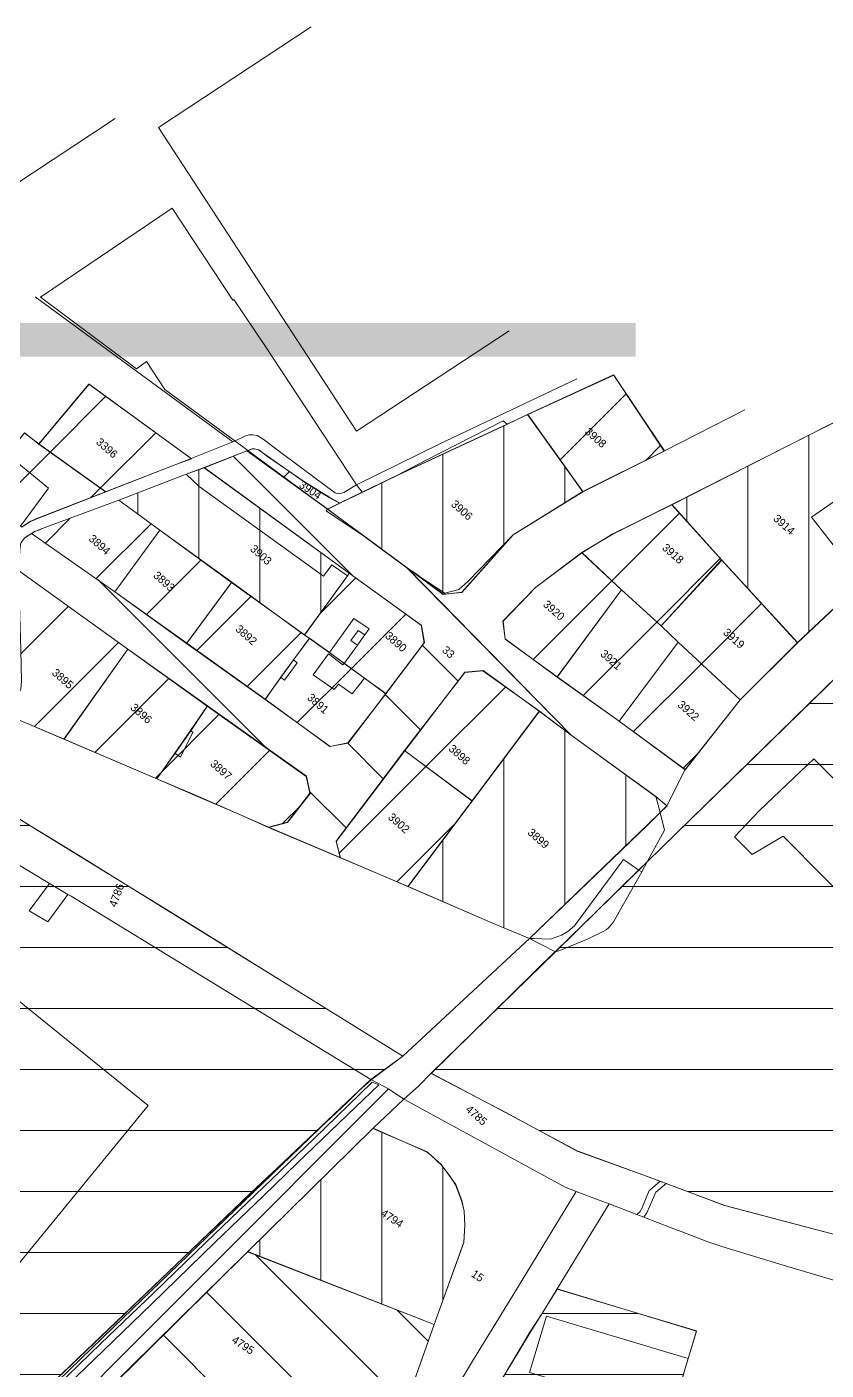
# Model space of a CAD drawing. Header units: metres. Extents: x -334141 to -333355, y -28147 to -27441.
# Drawn here: x -333773.3 to -333648.5, y -27650.4 to -27440.6 of the extents above; entities that cross this region are included whole.
import ezdxf

# ---------------------------------------------------------------- set-up
doc = ezdxf.new("R2010")
doc.units = ezdxf.units.M
for name, color, linetype, lineweight, true_color in [('EB-04-GRAIN-285-886', 7, 'CONTINUOUS', 18, 0xded5c8), ('EB-04-GRAIN-886-2329', 7, 'CONTINUOUS', 18, 0xc8bcac), ('EB-04-GRAIN-OVER-2329', 7, 'CONTINUOUS', 18, 0x9a856d), ('EB-04-GRAIN-UNDER-285', 7, 'CONTINUOUS', 18, 0xeee9e1), ('EB-BASE-DIVIDING', 7, 'CONTINUOUS', 18, 0xc8bcac), ('EB-BASE-EASEMENTS', 7, 'CONTINUOUS', 18, 0x71806b), ('EB-BASE-ENCROACHED', 7, 'CONTINUOUS', 18, 0x725d47), ('EB-BASE-PARCEL-NUMBERS', 7, 'CONTINUOUS', 9, 0x8a8d90), ('EB-BASE-PARCELS', 7, 'CONTINUOUS', 18, 0x8a8d90), ('EB-BASE-SECTIONS', 7, 'CONTINUOUS', 9, 0xded8cf), ('EB-BASE-SHEETS', 7, 'CONTINUOUS', 9, 0xded8cf), ('EB-BASE-STRUCTURES', 7, 'CONTINUOUS', 18, 0x4e504d), ('EB-TITLE', 7, 'CONTINUOUS', 25, 0x151515)]:
    doc.layers.add(name, color=color, linetype=linetype, lineweight=lineweight, true_color=true_color)
doc.styles.add('OD-INTER', font='Inter.ttf')

msp = doc.modelspace()

# ---------------------------------------------------------------- hatches: boundary and pattern name
at = {"layer": 'EB-04-GRAIN-285-886', "transparency": 33554630}
h = msp.add_hatch(dxfattribs=at)
h.set_pattern_fill('ANSI31', color=256, scale=3, angle=45)
h.paths.add_polyline_path([(-333708.28, -27529.19), (-333712.7, -27525.93), (-333713.97, -27525.11), (-333720.1, -27520.56), (-333726.33, -27515.9), (-333724.44, -27514.97), (-333720.96, -27513.31), (-333715.4, -27510.62), (-333698.36, -27502.68), (-333695.16, -27501.12), (-333686.51, -27513.2), (-333697.4, -27519.92), (-333705.4, -27528.96), (-333708.28, -27529.19)])
h = msp.add_hatch(dxfattribs=at)
h.set_pattern_fill('ANSI31', color=256, scale=3, angle=45)
h.paths.add_polyline_path([(-333664.86, -27523.84), (-333672.61, -27515.24), (-333645.08, -27501.23), (-333642.15, -27502.11), (-333638.11, -27508.36), (-333633.46, -27515.62), (-333633.85, -27518.72), (-333642.85, -27527.28), (-333653, -27536.8), (-333664.86, -27523.84)])
h = msp.add_hatch(dxfattribs=at)
h.set_pattern_fill('ANSI31', color=256, scale=3, angle=45)
h.paths.add_polyline_path([(-333745.63, -27509.45), (-333722.98, -27525.9), (-333723.27, -27526.33), (-333729.98, -27535.53), (-333741.36, -27527.36), (-333752.55, -27519.19), (-333758.96, -27514.53), (-333748.44, -27510.46), (-333745.63, -27509.45)])
h = msp.add_hatch(dxfattribs=at)
h.set_pattern_fill('ANSI31', color=256, scale=3, angle=45)
h.paths.add_polyline_path([(-333675.14, -27560.78), (-333673.34, -27562.28), (-333674.49, -27563.35), (-333676.31, -27565.18), (-333681.87, -27570.53), (-333694.81, -27582.95), (-333700.74, -27580.52), (-333713.78, -27574.84), (-333703.77, -27561.54), (-333693.28, -27547.48), (-333688.32, -27551.21), (-333675.14, -27560.78)])
h = msp.add_hatch(dxfattribs=at)
h.set_pattern_fill('ANSI31', color=256, scale=3, angle=45)
h.paths.add_polyline_path([(-333738.84, -27631.91), (-333719.28, -27612.62), (-333710.89, -27616.24), (-333710.26, -27616.82), (-333708.56, -27618.32), (-333707.32, -27620.03), (-333706.35, -27621.4), (-333705.42, -27623.87), (-333705.01, -27625.55), (-333704.91, -27627.78), (-333705.09, -27630.43), (-333709.71, -27643.26), (-333738.84, -27631.91)])
at = {"layer": 'EB-04-GRAIN-886-2329', "transparency": 33554630}
h = msp.add_hatch(dxfattribs=at)
h.set_pattern_fill('ANSI31', color=256, scale=3, angle=90)
h.paths.add_polyline_path([(-333738.96, -27506.79), (-333726.33, -27515.9), (-333720.1, -27520.56), (-333713.97, -27525.11), (-333688.32, -27551.21), (-333693.28, -27547.48), (-333702.13, -27541.18), (-333704.91, -27541.41), (-333714.33, -27553.62), (-333725.01, -27567.79), (-333724.36, -27570.36), (-333735.58, -27565.64), (-333732.59, -27564.86), (-333729.1, -27560.32), (-333729.65, -27557.63), (-333745.09, -27546.65), (-333757.56, -27537.78), (-333774.62, -27525.52), (-333774.3, -27521.75), (-333774.19, -27521.09), (-333773.7, -27520.44), (-333772.56, -27519.71), (-333759.55, -27528.82), (-333748.36, -27536.88), (-333736.08, -27545.64), (-333725.97, -27552.99), (-333723.17, -27552.42), (-333717.25, -27544.75), (-333711.23, -27536.75), (-333711.69, -27534.07), (-333722.98, -27525.9), (-333745.63, -27509.45), (-333738.96, -27506.79)])
h = msp.add_hatch(dxfattribs=at)
h.set_pattern_fill('ANSI31', color=256, scale=3, angle=90)
h.paths.add_polyline_path([(-333742.44, -27660.2), (-333760.62, -27653.34), (-333738.84, -27631.91), (-333709.71, -27643.26), (-333718.87, -27669.13), (-333742.44, -27660.2)])
at = {"layer": 'EB-04-GRAIN-OVER-2329', "transparency": 33554630}
h = msp.add_hatch(dxfattribs=at)
h.set_pattern_fill('ANSI31', color=256, scale=3, angle=135)
h.paths.add_polyline_path([(-333388.76, -27554.34), (-333558.63, -27653.92), (-333570.25, -27650.07), (-333574.01, -27648.82), (-333577.76, -27647.58), (-333581.33, -27646.57), (-333664.34, -27624.66), (-333673.48, -27621.23), (-333674.48, -27620.86), (-333677.13, -27619.88), (-333687.37, -27616.18), (-333698.55, -27610.13), (-333710.18, -27604.06), (-333690.81, -27584.98), (-333690.71, -27584.98), (-333677.77, -27572.23), (-333676.43, -27570.95), (-333639.8, -27535.16), (-333620.46, -27516.97), (-333616.86, -27519.87), (-333595.41, -27536.62), (-333587.04, -27543.24), (-333584.84, -27541.43), (-333569.59, -27528.87), (-333555.38, -27517.05), (-333539.17, -27503.63), (-333535.69, -27496.87), (-333477.52, -27472.39), (-333388.76, -27554.34)])
h = msp.add_hatch(dxfattribs=at)
h.set_pattern_fill('ANSI31', color=256, scale=3, angle=135)
h.paths.add_polyline_path([(-333802.46, -27658.63), (-333818.4, -27651.3), (-333823.33, -27649.13), (-333823.55, -27650.12), (-333824.55, -27649.75), (-333838.15, -27644.05), (-333849.91, -27638.98), (-333850.45, -27638.62), (-333850.52, -27638.07), (-333848.03, -27635.71), (-333846.81, -27635.09), (-333840.42, -27632.43), (-333837.79, -27631.3), (-333823.32, -27625.26), (-333820.4, -27624.03), (-333811.01, -27620.03), (-333802.83, -27616.66), (-333801.04, -27615.61), (-333799.89, -27614.54), (-333798.31, -27611.71), (-333797.39, -27609.41), (-333796.25, -27606.01), (-333793.77, -27595.89), (-333791.3, -27586.21), (-333787.1, -27569.7), (-333785.81, -27564.64), (-333781.58, -27560.02), (-333765.9, -27569.56), (-333750.13, -27579.33), (-333733.37, -27589.69), (-333714.62, -27601.35), (-333719.57, -27605.06), (-333721.48, -27606.77), (-333723.3, -27608.59), (-333738.33, -27622.71), (-333760.56, -27644.02), (-333783.27, -27665.64), (-333802.46, -27658.63)])
h = msp.add_hatch(dxfattribs=at)
h.set_pattern_fill('ANSI31', color=256, scale=3, angle=135)
h.paths.add_polyline_path([(-333706.25, -27702.44), (-333711.56, -27700.92), (-333717.43, -27699.27), (-333707.61, -27672.75), (-333707.31, -27672.1), (-333700.86, -27654.67), (-333700.27, -27653.69), (-333696.63, -27647.61), (-333694.76, -27644.45), (-333692.8, -27641.41), (-333690.54, -27637.72), (-333668.74, -27644.26), (-333670.09, -27648.54), (-333671.36, -27652.94), (-333679.22, -27678.86), (-333675.09, -27680.12), (-333671.34, -27681.25), (-333658.51, -27685.14), (-333654.03, -27686.52), (-333662.72, -27715.08), (-333667.12, -27713.92), (-333679.68, -27710.26), (-333683.71, -27709.12), (-333688.84, -27707.6), (-333701.76, -27703.82), (-333706.25, -27702.44)])
at = {"layer": 'EB-04-GRAIN-UNDER-285', "transparency": 33554630}
h = msp.add_hatch(dxfattribs=at)
h.set_pattern_fill('ANSI31', color=256, scale=3)
h.paths.add_polyline_path([(-333681.7, -27494.94), (-333673.79, -27506.87), (-333686.51, -27513.2), (-333695.16, -27501.12), (-333681.7, -27494.94)])
h = msp.add_hatch(dxfattribs=at)
h.set_pattern_fill('ANSI31', color=256, scale=3)
h.paths.add_polyline_path([(-333771.42, -27505.76), (-333763.59, -27496.38), (-333747.62, -27508.04), (-333750.06, -27508.96), (-333761.04, -27513.23), (-333771.42, -27505.76)])
h = msp.add_hatch(dxfattribs=at)
h.set_pattern_fill('ANSI31', color=256, scale=3)
h.paths.add_polyline_path([(-333776.29, -27507.36), (-333776.2, -27507.26), (-333773.67, -27504.02), (-333771.42, -27505.76), (-333761.04, -27513.23), (-333772.02, -27517.51), (-333772.87, -27517.92), (-333773.53, -27518.34), (-333774.1, -27518.76), (-333774.28, -27518.54), (-333781.24, -27513.63), (-333778.33, -27509.96), (-333776.29, -27507.36)])
h = msp.add_hatch(dxfattribs=at)
h.set_pattern_fill('ANSI31', color=256, scale=3)
h.paths.add_polyline_path([(-333726.33, -27515.9), (-333738.96, -27506.79), (-333738.78, -27506.8), (-333738.12, -27506.49), (-333737.75, -27506.5), (-333737.11, -27506.64), (-333735.76, -27507.68), (-333729.97, -27511.66), (-333726.17, -27514.02), (-333724.44, -27514.97), (-333726.33, -27515.9)])
h = msp.add_hatch(dxfattribs=at)
h.set_pattern_fill('ANSI31', color=256, scale=3)
h.paths.add_polyline_path([(-333759.55, -27528.82), (-333772.56, -27519.71), (-333772.09, -27519.39), (-333771.43, -27519.19), (-333770.77, -27518.88), (-333758.96, -27514.53), (-333752.55, -27519.19), (-333759.55, -27528.82)])
h = msp.add_hatch(dxfattribs=at)
h.set_pattern_fill('ANSI31', color=256, scale=3)
h.paths.add_polyline_path([(-333681.84, -27519.8), (-333672.61, -27515.24), (-333664.86, -27523.84), (-333674.29, -27534.17), (-333680.48, -27528.51), (-333686.67, -27522.74), (-333681.84, -27519.8)])
h = msp.add_hatch(dxfattribs=at)
h.set_pattern_fill('ANSI31', color=256, scale=3)
h.paths.add_polyline_path([(-333748.36, -27536.88), (-333759.55, -27528.82), (-333752.55, -27519.19), (-333741.36, -27527.36), (-333748.36, -27536.88)])
h = msp.add_hatch(dxfattribs=at)
h.set_pattern_fill('ANSI31', color=256, scale=3)
h.paths.add_polyline_path([(-333686.67, -27522.74), (-333680.48, -27528.51), (-333690.5, -27542.14), (-333698.62, -27536.19), (-333698.99, -27533.4), (-333693.89, -27528.14), (-333686.67, -27522.74)])
h = msp.add_hatch(dxfattribs=at)
h.set_pattern_fill('ANSI31', color=256, scale=3)
h.paths.add_polyline_path([(-333674.29, -27534.17), (-333664.86, -27523.84), (-333653, -27536.8), (-333661.93, -27545.7), (-333671.61, -27536.7), (-333674.29, -27534.17)])
h = msp.add_hatch(dxfattribs=at)
h.set_pattern_fill('ANSI31', color=256, scale=3)
h.paths.add_polyline_path([(-333774.62, -27525.52), (-333757.56, -27537.78), (-333767.49, -27551.86), (-333776.07, -27548.22), (-333774.66, -27545.05), (-333774.25, -27543.96), (-333774.12, -27542.85), (-333774.23, -27537.96), (-333774.62, -27525.52)])
h = msp.add_hatch(dxfattribs=at)
h.set_pattern_fill('ANSI31', color=256, scale=3)
h.paths.add_polyline_path([(-333729.98, -27535.53), (-333723.27, -27526.33), (-333722.98, -27525.9), (-333711.69, -27534.07), (-333711.23, -27536.75), (-333717.25, -27544.75), (-333720.59, -27542.3), (-333723.75, -27539.97), (-333726.1, -27538.33), (-333729.17, -27536.11), (-333729.98, -27535.53)])
h = msp.add_hatch(dxfattribs=at)
h.set_pattern_fill('ANSI31', color=256, scale=3)
h.paths.add_polyline_path([(-333736.08, -27545.64), (-333748.36, -27536.88), (-333741.36, -27527.36), (-333729.98, -27535.53), (-333729.17, -27536.11), (-333731.69, -27539.47), (-333733.64, -27542.17), (-333736.08, -27545.64)])
h = msp.add_hatch(dxfattribs=at)
h.set_pattern_fill('ANSI31', color=256, scale=3)
h.paths.add_polyline_path([(-333680.48, -27528.51), (-333674.29, -27534.17), (-333671.61, -27536.7), (-333680.84, -27549.03), (-333690.5, -27542.14), (-333680.48, -27528.51)])
h = msp.add_hatch(dxfattribs=at)
h.set_pattern_fill('ANSI31', color=256, scale=3)
h.paths.add_polyline_path([(-333733.64, -27542.17), (-333731.69, -27539.47), (-333729.17, -27536.11), (-333726.1, -27538.33), (-333723.75, -27539.97), (-333720.59, -27542.3), (-333717.25, -27544.75), (-333723.17, -27552.42), (-333725.97, -27552.99), (-333736.08, -27545.64), (-333733.64, -27542.17)])
h = msp.add_hatch(dxfattribs=at)
h.set_pattern_fill('ANSI31', color=256, scale=3)
h.paths.add_polyline_path([(-333671.61, -27536.7), (-333661.93, -27545.7), (-333670.55, -27556.61), (-333680.84, -27549.03), (-333671.61, -27536.7)])
h = msp.add_hatch(dxfattribs=at)
h.set_pattern_fill('ANSI31', color=256, scale=3)
h.paths.add_polyline_path([(-333757.56, -27537.78), (-333745.09, -27546.65), (-333747.73, -27550.56), (-333750.17, -27554.02), (-333752.99, -27558.03), (-333767.49, -27551.86), (-333757.56, -27537.78)])
h = msp.add_hatch(dxfattribs=at)
h.set_pattern_fill('ANSI31', color=256, scale=3)
h.paths.add_polyline_path([(-333702.13, -27541.18), (-333693.28, -27547.48), (-333703.77, -27561.54), (-333714.33, -27553.62), (-333704.91, -27541.41), (-333702.13, -27541.18)])
h = msp.add_hatch(dxfattribs=at)
h.set_pattern_fill('ANSI31', color=256, scale=3)
h.paths.add_polyline_path([(-333750.17, -27554.02), (-333747.73, -27550.56), (-333745.09, -27546.65), (-333729.65, -27557.63), (-333729.1, -27560.32), (-333732.59, -27564.86), (-333735.58, -27565.64), (-333739.86, -27563.71), (-333747.34, -27560.45), (-333752.99, -27558.03), (-333750.17, -27554.02)])
h = msp.add_hatch(dxfattribs=at)
h.set_pattern_fill('ANSI31', color=256, scale=3)
h.paths.add_polyline_path([(-333725.01, -27567.79), (-333714.33, -27553.62), (-333703.77, -27561.54), (-333713.78, -27574.84), (-333724.36, -27570.36), (-333725.01, -27567.79)])

# ---------------------------------------------------------------- linework, layer by layer
at = {"layer": 'EB-04-GRAIN-285-886'}
for points in [[(-333708.28, -27529.19), (-333712.7, -27525.93), (-333713.97, -27525.11), (-333720.1, -27520.56), (-333726.33, -27515.9), (-333724.44, -27514.97), (-333720.96, -27513.31), (-333715.4, -27510.62), (-333698.36, -27502.68), (-333695.16, -27501.12), (-333686.51, -27513.2), (-333697.4, -27519.92), (-333705.4, -27528.96), (-333708.28, -27529.19)], [(-333664.86, -27523.84), (-333672.61, -27515.24), (-333645.08, -27501.23), (-333642.15, -27502.11), (-333638.11, -27508.36), (-333633.46, -27515.62), (-333633.85, -27518.72), (-333642.85, -27527.28), (-333653, -27536.8), (-333664.86, -27523.84)], [(-333745.63, -27509.45), (-333722.98, -27525.9), (-333723.27, -27526.33), (-333729.98, -27535.53), (-333741.36, -27527.36), (-333752.55, -27519.19), (-333758.96, -27514.53), (-333748.44, -27510.46), (-333745.63, -27509.45)], [(-333675.14, -27560.78), (-333673.34, -27562.28), (-333674.49, -27563.35), (-333676.31, -27565.18), (-333681.87, -27570.53), (-333694.81, -27582.95), (-333700.74, -27580.52), (-333713.78, -27574.84), (-333703.77, -27561.54), (-333693.28, -27547.48), (-333688.32, -27551.21), (-333675.14, -27560.78)], [(-333738.84, -27631.91), (-333719.28, -27612.62), (-333710.89, -27616.24), (-333710.26, -27616.82), (-333708.56, -27618.32), (-333707.32, -27620.03), (-333706.35, -27621.4), (-333705.42, -27623.87), (-333705.01, -27625.55), (-333704.91, -27627.78), (-333705.09, -27630.43), (-333709.71, -27643.26), (-333738.84, -27631.91)]]:
    msp.add_lwpolyline(points, close=True, dxfattribs=at)
at = {"layer": 'EB-04-GRAIN-886-2329'}
msp.add_lwpolyline([(-333773.7, -27520.44), (-333772.56, -27519.71), (-333759.55, -27528.82), (-333748.36, -27536.88), (-333736.08, -27545.64), (-333725.97, -27552.99), (-333723.17, -27552.42), (-333717.25, -27544.75), (-333711.23, -27536.75), (-333711.69, -27534.07), (-333722.98, -27525.9), (-333745.63, -27509.45), (-333738.96, -27506.79), (-333738.96, -27506.79), (-333726.33, -27515.9), (-333720.1, -27520.56), (-333713.97, -27525.11), (-333688.32, -27551.21), (-333693.28, -27547.48), (-333702.13, -27541.18), (-333704.91, -27541.41), (-333714.33, -27553.62), (-333725.01, -27567.79), (-333724.36, -27570.36), (-333735.58, -27565.64), (-333732.59, -27564.86), (-333729.1, -27560.32), (-333729.65, -27557.63), (-333745.09, -27546.65), (-333757.56, -27537.78), (-333774.62, -27525.52)], dxfattribs=at)
msp.add_lwpolyline([(-333742.44, -27660.2), (-333760.62, -27653.34), (-333738.84, -27631.91), (-333709.71, -27643.26), (-333718.87, -27669.13), (-333742.44, -27660.2)], close=True, dxfattribs=at)
at = {"layer": 'EB-04-GRAIN-OVER-2329'}
for points in [[(-333581.33, -27646.57), (-333664.34, -27624.66), (-333673.48, -27621.23), (-333674.48, -27620.86), (-333677.13, -27619.88), (-333687.37, -27616.18), (-333698.55, -27610.13), (-333710.18, -27604.06), (-333690.81, -27584.98), (-333690.71, -27584.98), (-333677.77, -27572.23), (-333676.43, -27570.95), (-333639.8, -27535.16)], [(-333781.58, -27560.02), (-333765.9, -27569.56), (-333750.13, -27579.33), (-333733.37, -27589.69), (-333714.62, -27601.35), (-333719.57, -27605.06), (-333721.48, -27606.77), (-333723.3, -27608.59), (-333738.33, -27622.71), (-333760.56, -27644.02), (-333783.27, -27665.64)], [(-333700.27, -27653.69), (-333696.63, -27647.61), (-333694.76, -27644.45), (-333692.8, -27641.41), (-333690.54, -27637.72), (-333668.74, -27644.26), (-333670.09, -27648.54), (-333671.36, -27652.94)]]:
    msp.add_lwpolyline(points, dxfattribs=at)
at = {"layer": 'EB-04-GRAIN-UNDER-285'}
for points in [[(-333681.7, -27494.94), (-333673.79, -27506.87), (-333686.51, -27513.2), (-333695.16, -27501.12), (-333681.7, -27494.94)], [(-333771.42, -27505.76), (-333763.59, -27496.38), (-333747.62, -27508.04), (-333750.06, -27508.96), (-333761.04, -27513.23), (-333771.42, -27505.76)], [(-333776.29, -27507.36), (-333776.2, -27507.26), (-333773.67, -27504.02), (-333771.42, -27505.76), (-333761.04, -27513.23), (-333772.02, -27517.51), (-333772.87, -27517.92), (-333773.53, -27518.34), (-333774.1, -27518.76), (-333774.28, -27518.54), (-333781.24, -27513.63), (-333778.33, -27509.96), (-333776.29, -27507.36)], [(-333726.33, -27515.9), (-333738.96, -27506.79), (-333738.78, -27506.8), (-333738.12, -27506.49), (-333737.75, -27506.5), (-333737.11, -27506.64), (-333735.76, -27507.68), (-333729.97, -27511.66), (-333726.17, -27514.02), (-333724.44, -27514.97), (-333726.33, -27515.9)], [(-333759.55, -27528.82), (-333772.56, -27519.71), (-333772.09, -27519.39), (-333771.43, -27519.19), (-333770.77, -27518.88), (-333758.96, -27514.53), (-333752.55, -27519.19), (-333759.55, -27528.82)], [(-333681.84, -27519.8), (-333672.61, -27515.24), (-333664.86, -27523.84), (-333674.29, -27534.17), (-333680.48, -27528.51), (-333686.67, -27522.74), (-333681.84, -27519.8)], [(-333748.36, -27536.88), (-333759.55, -27528.82), (-333752.55, -27519.19), (-333741.36, -27527.36), (-333748.36, -27536.88)], [(-333686.67, -27522.74), (-333680.48, -27528.51), (-333690.5, -27542.14), (-333698.62, -27536.19), (-333698.99, -27533.4), (-333693.89, -27528.14), (-333686.67, -27522.74)], [(-333674.29, -27534.17), (-333664.86, -27523.84), (-333653, -27536.8), (-333661.93, -27545.7), (-333671.61, -27536.7), (-333674.29, -27534.17)], [(-333774.62, -27525.52), (-333757.56, -27537.78), (-333767.49, -27551.86), (-333776.07, -27548.22), (-333774.66, -27545.05), (-333774.25, -27543.96), (-333774.12, -27542.85), (-333774.23, -27537.96), (-333774.62, -27525.52)], [(-333729.98, -27535.53), (-333723.27, -27526.33), (-333722.98, -27525.9), (-333711.69, -27534.07), (-333711.23, -27536.75), (-333717.25, -27544.75), (-333720.59, -27542.3), (-333723.75, -27539.97), (-333726.1, -27538.33), (-333729.17, -27536.11), (-333729.98, -27535.53)], [(-333736.08, -27545.64), (-333748.36, -27536.88), (-333741.36, -27527.36), (-333729.98, -27535.53), (-333729.17, -27536.11), (-333731.69, -27539.47), (-333733.64, -27542.17), (-333736.08, -27545.64)], [(-333680.48, -27528.51), (-333674.29, -27534.17), (-333671.61, -27536.7), (-333680.84, -27549.03), (-333690.5, -27542.14), (-333680.48, -27528.51)], [(-333733.64, -27542.17), (-333731.69, -27539.47), (-333729.17, -27536.11), (-333726.1, -27538.33), (-333723.75, -27539.97), (-333720.59, -27542.3), (-333717.25, -27544.75), (-333723.17, -27552.42), (-333725.97, -27552.99), (-333736.08, -27545.64), (-333733.64, -27542.17)], [(-333671.61, -27536.7), (-333661.93, -27545.7), (-333670.55, -27556.61), (-333680.84, -27549.03), (-333671.61, -27536.7)], [(-333757.56, -27537.78), (-333745.09, -27546.65), (-333747.73, -27550.56), (-333750.17, -27554.02), (-333752.99, -27558.03), (-333767.49, -27551.86), (-333757.56, -27537.78)], [(-333702.13, -27541.18), (-333693.28, -27547.48), (-333703.77, -27561.54), (-333714.33, -27553.62), (-333704.91, -27541.41), (-333702.13, -27541.18)], [(-333750.17, -27554.02), (-333747.73, -27550.56), (-333745.09, -27546.65), (-333729.65, -27557.63), (-333729.1, -27560.32), (-333732.59, -27564.86), (-333735.58, -27565.64), (-333739.86, -27563.71), (-333747.34, -27560.45), (-333752.99, -27558.03), (-333750.17, -27554.02)], [(-333725.01, -27567.79), (-333714.33, -27553.62), (-333703.77, -27561.54), (-333713.78, -27574.84), (-333724.36, -27570.36), (-333725.01, -27567.79)]]:
    msp.add_lwpolyline(points, close=True, dxfattribs=at)
at = {"layer": 'EB-BASE-DIVIDING'}
for points in [[(-333741.17, -27505.4), (-333747.65, -27508.01)], [(-333673.38, -27562.28), (-333670.52, -27556.58)], [(-333714.61, -27601.36), (-333694.84, -27582.96)], [(-333722.05, -27609.37), (-333731.06, -27618.01), (-333736.38, -27623.14), (-333743.95, -27630.46), (-333753.85, -27640.06), (-333762.77, -27648.73), (-333776.38, -27661.79), (-333781.93, -27667.06), (-333782.6, -27665.94), (-333776.7, -27660.46), (-333768.61, -27652.91), (-333761.73, -27646.23), (-333753.5, -27638.33), (-333745.36, -27630.46), (-333728.58, -27614.3), (-333719.4, -27605.41), (-333718.38, -27605.84)], [(-333718.38, -27605.84), (-333722.05, -27609.37)]]:
    msp.add_lwpolyline(points, dxfattribs=at)
at = {"layer": 'EB-BASE-EASEMENTS'}
msp.add_lwpolyline([(-333720.53, -27535.57), (-333721.59, -27534.85), (-333722.71, -27536.45), (-333721.69, -27537.15)], dxfattribs=at)
at = {"layer": 'EB-BASE-ENCROACHED'}
for points in [[(-333677.32, -27572.54), (-333681.52, -27580.01), (-333681.74, -27580.39), (-333682.03, -27580.81), (-333682.45, -27581.26), (-333682.85, -27581.6), (-333683.22, -27581.83), (-333685.68, -27583.02), (-333690.12, -27584.83), (-333690.78, -27585.03)], [(-333690.78, -27585.03), (-333694.84, -27582.96)], [(-333802.45, -27658.64), (-333783.91, -27667.07), (-333759.8, -27643.69), (-333723.33, -27608.55)]]:
    msp.add_lwpolyline(points, dxfattribs=at)
at = {"layer": 'EB-BASE-PARCELS'}
for points in [[(-333831.72, -27535.2), (-333824.94, -27526.11), (-333814.96, -27512.5), (-333785.21, -27471.89), (-333759.51, -27454.89)], [(-333741.17, -27505.4), (-333771.98, -27482.76)], [(-333721.84, -27512.12), (-333736.13, -27490.37), (-333740.99, -27483.17)], [(-333695.12, -27501.16), (-333681.66, -27494.98)], [(-333681.66, -27494.98), (-333673.78, -27506.83)], [(-333771.41, -27505.74), (-333763.61, -27496.41)], [(-333747.65, -27508.01), (-333763.61, -27496.41)], [(-333721.84, -27512.12), (-333708.83, -27505.72), (-333687.45, -27495.57)], [(-333698.34, -27502.63), (-333695.12, -27501.16)], [(-333695.12, -27501.16), (-333686.5, -27513.16)], [(-333673.78, -27506.83), (-333661.23, -27500.39)], [(-333638.11, -27508.4), (-333642.19, -27502.12), (-333645.06, -27501.22), (-333672.64, -27515.19)], [(-333715.35, -27510.58), (-333698.34, -27502.63)], [(-333771.41, -27505.74), (-333773.71, -27503.98)], [(-333760.99, -27513.21), (-333771.41, -27505.74)], [(-333740.83, -27505.27), (-333740.93, -27505.31), (-333741.17, -27505.4)], [(-333721.84, -27512.12), (-333723.82, -27513.31), (-333724.19, -27513.44), (-333724.68, -27513.51), (-333725.17, -27513.35), (-333726.54, -27512.37), (-333730.57, -27509.34), (-333734.28, -27506.59), (-333736.43, -27504.97), (-333737.35, -27504.43), (-333738, -27504.31), (-333738.66, -27504.32), (-333739.28, -27504.51), (-333740.79, -27505.25), (-333740.83, -27505.27)], [(-333747.65, -27508.01), (-333750.03, -27508.94), (-333760.99, -27513.21)], [(-333745.63, -27509.41), (-333738.94, -27506.82)], [(-333738.94, -27506.82), (-333738.8, -27506.77)], [(-333726.37, -27515.93), (-333738.94, -27506.82)], [(-333738.8, -27506.77), (-333738.11, -27506.52), (-333737.74, -27506.52), (-333737.15, -27506.67), (-333735.76, -27507.65), (-333729.96, -27511.69), (-333726.2, -27514.03), (-333724.48, -27514.98)], [(-333686.5, -27513.16), (-333673.78, -27506.83)], [(-333745.63, -27509.41), (-333748.41, -27510.48)], [(-333745.63, -27509.41), (-333722.99, -27525.93)], [(-333748.41, -27510.48), (-333758.97, -27514.53)], [(-333720.98, -27513.29), (-333715.35, -27510.58)], [(-333760.99, -27513.21), (-333772.01, -27517.55), (-333772.9, -27517.96), (-333773.55, -27518.36), (-333774.07, -27518.75)], [(-333724.48, -27514.98), (-333720.98, -27513.29)], [(-333697.36, -27519.91), (-333686.5, -27513.16)], [(-333758.97, -27514.53), (-333770.75, -27518.9), (-333771.45, -27519.16), (-333772.1, -27519.44), (-333772.58, -27519.72)], [(-333758.97, -27514.53), (-333752.53, -27519.21)], [(-333724.48, -27514.98), (-333726.37, -27515.93)], [(-333720.14, -27520.52), (-333726.37, -27515.93)], [(-333672.64, -27515.19), (-333681.85, -27519.85), (-333686.68, -27522.71)], [(-333664.83, -27523.87), (-333672.64, -27515.19)], [(-333676.45, -27570.98), (-333639.82, -27535.2), (-333620.48, -27516.97)], [(-333774.59, -27525.49), (-333774.34, -27521.72), (-333774.19, -27521.13), (-333773.66, -27520.46), (-333772.58, -27519.72)], [(-333759.58, -27528.86), (-333772.58, -27519.72)], [(-333759.58, -27528.86), (-333752.53, -27519.21)], [(-333752.53, -27519.21), (-333741.32, -27527.31)], [(-333713.94, -27525.07), (-333720.14, -27520.52)], [(-333712.75, -27525.96), (-333708.3, -27529.23), (-333705.42, -27528.9), (-333697.36, -27519.91)], [(-333690.51, -27542.12), (-333698.64, -27536.23), (-333698.95, -27533.43), (-333693.92, -27528.16), (-333686.68, -27522.71)], [(-333686.68, -27522.71), (-333680.46, -27528.5)], [(-333664.83, -27523.87), (-333674.26, -27534.16)], [(-333652.99, -27536.76), (-333664.83, -27523.87)], [(-333757.55, -27537.78), (-333774.59, -27525.49)], [(-333723.27, -27526.31), (-333729.94, -27535.58)], [(-333722.99, -27525.93), (-333723.27, -27526.31)], [(-333722.99, -27525.93), (-333711.73, -27534.04), (-333711.27, -27536.78), (-333717.28, -27544.71)], [(-333688.34, -27551.24), (-333713.94, -27525.07)], [(-333712.75, -27525.96), (-333713.94, -27525.07)], [(-333759.58, -27528.86), (-333748.34, -27536.85)], [(-333748.34, -27536.85), (-333741.32, -27527.31)], [(-333729.94, -27535.58), (-333741.32, -27527.31)], [(-333690.51, -27542.12), (-333680.46, -27528.5)], [(-333680.46, -27528.5), (-333674.26, -27534.16)], [(-333652.99, -27536.76), (-333642.89, -27527.25)], [(-333671.61, -27536.67), (-333674.26, -27534.16)], [(-333736.12, -27545.62), (-333748.34, -27536.85)], [(-333729.18, -27536.09), (-333731.7, -27539.47)], [(-333729.94, -27535.58), (-333729.18, -27536.09)], [(-333729.18, -27536.09), (-333726.08, -27538.31)], [(-333680.86, -27549.04), (-333671.61, -27536.67)], [(-333671.61, -27536.67), (-333661.93, -27545.68)], [(-333652.99, -27536.76), (-333661.93, -27545.68)], [(-333767.53, -27551.84), (-333757.55, -27537.78)], [(-333745.14, -27546.7), (-333757.55, -27537.78)], [(-333733.64, -27542.19), (-333731.7, -27539.47)], [(-333726.08, -27538.31), (-333723.78, -27540.01)], [(-333723.78, -27540.01), (-333720.61, -27542.31)], [(-333693.31, -27547.49), (-333702.09, -27541.14), (-333704.91, -27541.4), (-333714.3, -27553.66)], [(-333736.12, -27545.62), (-333733.64, -27542.19)], [(-333720.61, -27542.31), (-333717.28, -27544.71)], [(-333690.51, -27542.12), (-333680.86, -27549.04)], [(-333736.12, -27545.62), (-333726.01, -27552.97), (-333723.15, -27552.46), (-333717.28, -27544.71)], [(-333670.52, -27556.58), (-333661.93, -27545.68)], [(-333747.77, -27550.51), (-333745.14, -27546.7)], [(-333735.6, -27565.59), (-333732.6, -27564.81), (-333729.13, -27560.29), (-333729.69, -27557.65), (-333745.14, -27546.7)], [(-333703.77, -27561.49), (-333693.31, -27547.49)], [(-333693.31, -27547.49), (-333688.34, -27551.24)], [(-333776.05, -27548.22), (-333767.53, -27551.84)], [(-333680.86, -27549.04), (-333670.52, -27556.58)], [(-333752.99, -27558.06), (-333767.53, -27551.84)], [(-333747.77, -27550.51), (-333750.21, -27554.05)], [(-333688.34, -27551.24), (-333675.1, -27560.82)], [(-333750.21, -27554.05), (-333752.99, -27558.06)], [(-333714.3, -27553.66), (-333725, -27567.8), (-333724.4, -27570.32)], [(-333703.77, -27561.49), (-333714.3, -27553.66)], [(-333735.6, -27565.59), (-333739.84, -27563.69), (-333747.37, -27560.48), (-333752.99, -27558.06)], [(-333781.54, -27560.04), (-333765.9, -27569.62), (-333750.17, -27579.29), (-333733.4, -27589.67), (-333714.61, -27601.36)], [(-333713.81, -27574.83), (-333703.77, -27561.49)], [(-333675.1, -27560.82), (-333673.38, -27562.28)], [(-333673.38, -27562.28), (-333674.46, -27563.32)], [(-333694.84, -27582.96), (-333681.89, -27570.5), (-333676.3, -27565.14), (-333674.46, -27563.32)], [(-333735.6, -27565.59), (-333724.4, -27570.32)], [(-333713.81, -27574.83), (-333724.4, -27570.32)], [(-333676.45, -27570.98), (-333677.77, -27572.28)], [(-333677.77, -27572.28), (-333690.76, -27585.02), (-333690.78, -27585.03)], [(-333713.81, -27574.83), (-333700.7, -27580.53), (-333694.84, -27582.96)], [(-333690.78, -27585.03), (-333710.2, -27604.01)], [(-333714.61, -27601.36), (-333719.59, -27605)], [(-333714.44, -27608.04), (-333712.63, -27606.47), (-333712.09, -27605.96), (-333710.2, -27604.01)], [(-333710.2, -27604.01), (-333698.58, -27610.17), (-333687.38, -27616.14), (-333677.12, -27619.9), (-333674.46, -27620.87)], [(-333719.59, -27605), (-333721.46, -27606.78), (-333723.33, -27608.55)], [(-333723.33, -27608.55), (-333738.32, -27622.76), (-333760.58, -27644), (-333783.24, -27665.65), (-333802.45, -27658.64)], [(-333719.25, -27612.6), (-333714.44, -27608.04)], [(-333738.8, -27631.86), (-333719.25, -27612.6)], [(-333709.73, -27643.24), (-333705.11, -27630.4), (-333704.93, -27627.74), (-333705.03, -27625.57), (-333705.44, -27623.88), (-333706.39, -27621.42), (-333707.3, -27620), (-333708.59, -27618.35), (-333710.24, -27616.81), (-333710.9, -27616.29), (-333719.25, -27612.6)], [(-333674.46, -27620.87), (-333676.06, -27622.28), (-333676.13, -27622.34), (-333677.3, -27625.14), (-333677.57, -27625.6), (-333678.09, -27626.05)], [(-333676.99, -27626.48), (-333676.51, -27625.81), (-333675.09, -27622.6), (-333673.51, -27621.22)], [(-333673.51, -27621.22), (-333674.46, -27620.87)], [(-333673.51, -27621.22), (-333664.37, -27624.65), (-333581.38, -27646.51), (-333577.75, -27647.61), (-333573.98, -27648.85), (-333570.21, -27650.1), (-333558.66, -27653.88)], [(-333722.97, -27680.77), (-333719.17, -27674.5), (-333715.16, -27667.88), (-333711.27, -27661.47), (-333707.43, -27655.13), (-333703.56, -27648.72), (-333697.43, -27638.7), (-333691.32, -27628.63), (-333687.56, -27622.46)], [(-333682.42, -27624.43), (-333686.79, -27631.56), (-333690.53, -27637.67)], [(-333760.58, -27653.38), (-333738.8, -27631.86)], [(-333709.73, -27643.24), (-333738.8, -27631.86)], [(-333700.9, -27654.69), (-333700.3, -27653.7), (-333696.61, -27647.65), (-333694.72, -27644.51), (-333692.83, -27641.44), (-333690.53, -27637.67)], [(-333690.53, -27637.67), (-333668.76, -27644.3), (-333670.05, -27648.55)], [(-333718.89, -27669.18), (-333709.73, -27643.24)], [(-333670.05, -27648.55), (-333671.36, -27652.9)]]:
    msp.add_lwpolyline(points, dxfattribs=at)
at = {"layer": 'EB-BASE-SECTIONS'}
for points in [[(-333784.79, -27565.35), (-333769.79, -27574.36)], [(-333769.79, -27574.36), (-333766.88, -27576.1)], [(-333766.88, -27576.1), (-333766.41, -27576.38), (-333749.64, -27586.62), (-333719.59, -27605)], [(-333687.56, -27622.46), (-333689.26, -27621.79), (-333714.44, -27608.04)], [(-333682.42, -27624.43), (-333683.95, -27623.82), (-333687.56, -27622.46)], [(-333678.09, -27626.05), (-333682.42, -27624.43)], [(-333676.99, -27626.48), (-333678.09, -27626.05)], [(-333671.16, -27628.75), (-333672.74, -27628.14), (-333676.99, -27626.48)], [(-333637.36, -27639.29), (-333637.89, -27639.13), (-333645.78, -27636.81), (-333655.21, -27633.97), (-333664.83, -27631.05), (-333667.01, -27630.36), (-333671.16, -27628.75)]]:
    msp.add_lwpolyline(points, dxfattribs=at)
at = {"layer": 'EB-BASE-SHEETS'}
for points in [[(-333788.7, -27671.49), (-333776.27, -27666.01), (-333716.85, -27606.46)], [(-333716.85, -27606.46), (-333719.59, -27605)], [(-333716.85, -27606.46), (-333714.44, -27608.04)]]:
    msp.add_lwpolyline(points, dxfattribs=at)
at = {"layer": 'EB-BASE-STRUCTURES'}
for points in [[(-333697.99, -27488.05), (-333721.84, -27503.75), (-333752.73, -27456.31), (-333728.93, -27440.6)], [(-333740.83, -27505.27), (-333751.74, -27497.22), (-333754.61, -27492.88), (-333756.2, -27493.99), (-333771.18, -27482.83), (-333750.61, -27468.93), (-333741.17, -27483.29), (-333740.99, -27483.17)], [(-333698.34, -27502.63), (-333698.97, -27502.13), (-333711.18, -27508.36), (-333715.35, -27510.58)], [(-333740.83, -27505.27), (-333738.8, -27506.77)], [(-333774.31, -27518.58), (-333769.95, -27512.65), (-333776.33, -27507.39)], [(-333726.37, -27515.93), (-333738.8, -27506.77)], [(-333638.11, -27508.4), (-333650.8, -27517.19), (-333642.89, -27527.25)], [(-333723.27, -27526.31), (-333725.7, -27524.62), (-333727.01, -27526.38), (-333746.42, -27512.36), (-333748.41, -27510.48)], [(-333721.84, -27512.12), (-333720.98, -27513.29)], [(-333726.37, -27515.93), (-333726.59, -27516.21), (-333720.14, -27520.52)], [(-333712.75, -27525.96), (-333708.07, -27529.02), (-333705.87, -27528.45), (-333704.44, -27527.2), (-333697.36, -27519.91)], [(-333726.08, -27538.31), (-333722.27, -27533), (-333719.84, -27534.63), (-333720.53, -27535.57)], [(-333721.69, -27537.15), (-333723.78, -27540.01)], [(-333720.53, -27535.57), (-333721.69, -27537.15)], [(-333733.64, -27542.19), (-333733.08, -27542.61), (-333731.12, -27539.91), (-333731.7, -27539.47)], [(-333723.78, -27540.01), (-333723.96, -27540.25), (-333726.23, -27538.53), (-333728.59, -27541.8), (-333725.33, -27544.11), (-333724.65, -27543.25), (-333722.54, -27544.78), (-333720.61, -27542.31)], [(-333747.77, -27550.51), (-333747.41, -27550.76), (-333749.34, -27554.67), (-333750.21, -27554.05)], [(-333636.02, -27586.36), (-333655.26, -27567), (-333660.07, -27569.87), (-333662.85, -27567.11), (-333658.94, -27562.97), (-333650.47, -27554.91), (-333627.61, -27577.82)], [(-333675.1, -27560.82), (-333674.46, -27563.32)], [(-333674.46, -27563.32), (-333673.77, -27566.04), (-333676.45, -27570.98)], [(-333677.77, -27572.28), (-333680.14, -27570.62), (-333687.79, -27581), (-333688.87, -27581.87), (-333689.86, -27582.43), (-333691.56, -27583.06), (-333694.23, -27582.98), (-333694.84, -27582.96)], [(-333676.45, -27570.98), (-333677.32, -27572.54)], [(-333677.32, -27572.54), (-333677.66, -27572.34), (-333677.77, -27572.28)], [(-333766.88, -27576.1), (-333770.04, -27580.38), (-333772.93, -27578.65), (-333769.79, -27574.36)], [(-333799.41, -27615.51), (-333795.4, -27618.66), (-333815.99, -27644.58), (-333812.98, -27646.94), (-333814.01, -27648.3), (-333809.84, -27651.63), (-333810.7, -27652.81), (-333809.49, -27653.8), (-333807.48, -27651.25), (-333796.24, -27660.22), (-333754.39, -27609.03), (-333787.59, -27582.25), (-333790.58, -27585.66)], [(-333670.05, -27648.55), (-333692.16, -27641.94), (-333694.82, -27650.74), (-333690.76, -27651.97), (-333706.22, -27702.45)]]:
    msp.add_lwpolyline(points, dxfattribs=at)

# ---------------------------------------------------------------- texts
at = {"layer": 'EB-BASE-PARCEL-NUMBERS', "style": 'OD-INTER'}
for s, rotation, p in [('3908', 318.6325, (-333686.31, -27503.99)), ('3396', 318.6325, (-333762.6, -27505.61)), ('3904', 326.1683, (-333730.93, -27512.41)), ('3906', 318.6325, (-333707.19, -27515.31)), ('3914', 318.6325, (-333656.89, -27517.56)), ('3894', 318.6325, (-333763.75, -27520.7)), ('3903', 318.6325, (-333738.55, -27522.3)), ('3918', 318.6325, (-333674.24, -27522.11)), ('3893', 318.6325, (-333753.68, -27526.44)), ('3920', 318.6325, (-333692.83, -27530.96)), ('3892', 318.6325, (-333740.85, -27534.81)), ('3890', 318.6325, (-333717.48, -27535.88)), ('3919', 318.6325, (-333664.72, -27535.35)), ('33', 318.6325, (-333708.59, -27538.1)), ('3921', 318.6325, (-333683.88, -27538.69)), ('3895', 318.6325, (-333769.5, -27541.64)), ('3891', 318.6325, (-333729.65, -27545.52)), ('3896', 318.6325, (-333757.24, -27547.07)), ('3922', 318.6325, (-333671.82, -27546.63)), ('3898', 318.6325, (-333707.57, -27553.5)), ('3897', 318.6325, (-333744.78, -27555.87)), ('3902', 318.6325, (-333717.03, -27564.19)), ('3899', 318.6325, (-333695.24, -27566.59)), ('4786', 69.9902, (-333759.35, -27578.17)), ('4785', 318.6325, (-333704.92, -27609.82)), ('4794', 326.4553, (-333718.18, -27626.17)), ('15', 326.4553, (-333704.04, -27635.66)), ('4795', 326.4553, (-333741.43, -27645.96))]:
    msp.add_text(s, height=1.25, rotation=rotation, dxfattribs=at).set_placement(p)
at = {"layer": 'EB-TITLE', "insert": (-334059.11, -27487.72), "char_height": 3.5, "width": 380, "attachment_point": 1, "style": 'OD-INTER', "bg_fill": 1, "box_fill_scale": 1.25, "bg_fill_color": 0, "bg_fill_true_color": 16052973}
msp.add_mtext('ARC 531-13   ENTERING BEIRUT   —   04  GRAIN AND PLOT SIZE', dxfattribs=at)

doc.saveas('drawing.dxf')
